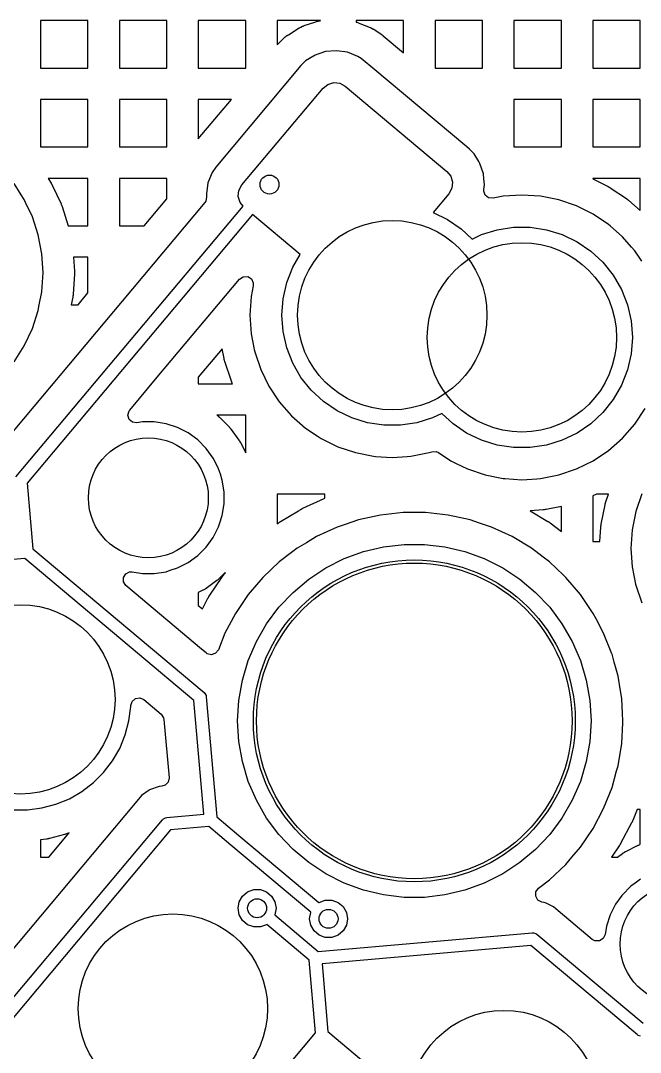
# Model space of a CAD drawing. Extents: x 2.49 to 8.57, y -5.87 to -1.87.
# Drawn here: x 7.848 to 8.235, y -5.526 to -4.882 of the extents above; entities that cross this region are included whole.
import ezdxf

# ---------------------------------------------------------------- set-up
doc = ezdxf.new("R2010")
doc.units = 0
doc.header["$MEASUREMENT"] = 0
doc.layers.add('BLACK', color=7, linetype='CONTINUOUS')

msp = doc.modelspace()

# ---------------------------------------------------------------- linework, layer by layer
at = {"layer": 'BLACK', "linetype": 'CONTINUOUS'}
for p, q in [((7.89016, -4.88221), (7.86056, -4.88221)), ((7.86056, -4.88221), (7.86056, -4.91181)), ((7.89016, -4.91181), (7.89016, -4.88221)), ((7.93938, -4.88221), (7.90977, -4.88221)), ((7.90977, -4.88221), (7.90977, -4.91181)), ((7.93938, -4.91181), (7.93938, -4.88221)), ((7.98859, -4.88221), (7.95898, -4.88221)), ((7.95898, -4.88221), (7.95898, -4.91181)), ((7.98859, -4.89733), (7.98859, -4.88221)), ((8.03517, -4.88221), (8.0082, -4.88221)), ((8.0082, -4.88221), (8.0082, -4.89733)), ((8.02508, -4.8853), (8.03173, -4.8831)), ((8.03173, -4.8831), (8.03272, -4.88277)), ((8.03272, -4.88277), (8.03299, -4.88269)), ((8.03299, -4.88269), (8.03354, -4.88254)), ((8.03354, -4.88254), (8.03382, -4.88248)), ((8.03382, -4.88248), (8.03494, -4.88225)), ((8.03494, -4.88225), (8.03517, -4.88221)), ((8.08701, -4.88221), (8.05741, -4.88221)), ((8.05741, -4.88221), (8.05741, -4.8831)), ((8.05741, -4.8831), (8.05768, -4.88317)), ((8.05768, -4.88317), (8.05796, -4.88325)), ((8.05796, -4.88325), (8.0585, -4.88343)), ((8.0585, -4.88343), (8.05877, -4.88353)), ((8.05877, -4.88353), (8.06621, -4.88649)), ((8.08701, -4.90232), (8.08701, -4.88221)), ((8.13623, -4.88221), (8.10662, -4.88221)), ((8.10662, -4.88221), (8.10662, -4.91181)), ((8.13623, -4.91181), (8.13623, -4.88221)), ((8.18544, -4.88221), (8.15583, -4.88221)), ((8.15583, -4.88221), (8.15583, -4.91181)), ((8.18544, -4.91181), (8.18544, -4.88221)), ((8.23465, -4.88221), (8.20505, -4.88221)), ((8.20505, -4.88221), (8.20505, -4.91181)), ((8.23465, -4.91181), (8.23465, -4.88221)), ((8.01494, -4.8911), (8.01516, -4.89096)), ((8.01516, -4.89096), (8.02198, -4.88675)), ((8.02198, -4.88675), (8.02222, -4.88661)), ((8.02222, -4.88661), (8.02273, -4.88633)), ((8.02273, -4.88633), (8.02298, -4.88621)), ((8.02298, -4.88621), (8.02402, -4.88572)), ((8.02402, -4.88572), (8.02428, -4.88561)), ((8.02428, -4.88561), (8.02481, -4.8854)), ((8.02481, -4.8854), (8.02508, -4.8853)), ((8.06621, -4.88649), (8.06646, -4.88659)), ((8.06646, -4.88659), (8.06694, -4.88682)), ((8.06694, -4.88682), (8.06718, -4.88694)), ((8.06718, -4.88694), (8.06813, -4.88744)), ((8.06813, -4.88744), (8.06836, -4.88757)), ((8.06836, -4.88757), (8.06882, -4.88785)), ((8.06882, -4.88785), (8.06905, -4.88799)), ((8.06905, -4.88799), (8.07306, -4.89071)), ((8.07306, -4.89071), (8.07316, -4.89079)), ((8.07316, -4.89079), (8.07337, -4.89093)), ((8.07337, -4.89093), (8.07347, -4.89101)), ((8.07347, -4.89101), (8.07386, -4.89131)), ((7.98859, -4.91181), (7.98859, -4.89733)), ((8.0082, -4.89733), (8.00821, -4.89731)), ((8.00821, -4.89731), (8.00838, -4.89712)), ((8.00838, -4.89712), (8.00846, -4.89703)), ((8.00846, -4.89703), (8.0088, -4.89666)), ((8.0088, -4.89666), (8.00889, -4.89657)), ((8.00889, -4.89657), (8.00906, -4.89639)), ((8.00906, -4.89639), (8.00915, -4.89631)), ((8.00915, -4.89631), (8.01263, -4.89292)), ((8.01263, -4.89292), (8.01283, -4.89274)), ((8.01283, -4.89274), (8.01323, -4.89239)), ((8.01323, -4.89239), (8.01344, -4.89222)), ((8.01344, -4.89222), (8.01428, -4.89157)), ((8.01428, -4.89157), (8.01449, -4.89141)), ((8.01449, -4.89141), (8.01494, -4.8911)), ((8.07386, -4.89131), (8.07396, -4.89138)), ((8.07396, -4.89138), (8.07416, -4.89154)), ((8.07416, -4.89154), (8.07425, -4.89162)), ((8.07425, -4.89162), (8.08701, -4.90232)), ((8.03179, -4.90374), (8.02591, -4.90736)), ((8.03425, -4.90292), (8.03179, -4.90374)), ((8.03179, -4.90374), (8.03179, -4.90374)), ((8.03179, -4.90374), (8.03179, -4.90374)), ((8.03834, -4.90156), (8.03425, -4.90292)), ((8.04522, -4.90096), (8.03834, -4.90156)), ((8.05206, -4.90196), (8.04522, -4.90096)), ((8.05848, -4.90451), (8.05206, -4.90196)), ((8.02299, -4.9102), (7.96984, -4.97353)), ((8.02591, -4.90736), (8.02299, -4.9102)), ((8.02299, -4.9102), (8.02299, -4.9102)), ((8.02591, -4.90736), (8.02591, -4.90736)), ((8.06049, -4.90588), (8.05848, -4.90451)), ((8.05848, -4.90451), (8.05848, -4.90451)), ((8.06184, -4.9068), (8.06049, -4.90588)), ((8.06782, -4.91181), (8.06184, -4.9068)), ((7.86056, -4.91181), (7.89016, -4.91181)), ((7.90977, -4.91181), (7.93938, -4.91181)), ((7.95898, -4.91181), (7.98859, -4.91181)), ((8.12647, -4.96102), (8.06782, -4.91181)), ((8.10662, -4.91181), (8.13623, -4.91181)), ((8.15583, -4.91181), (8.18544, -4.91181)), ((8.20505, -4.91181), (8.23465, -4.91181)), ((8.03682, -4.92437), (8.03981, -4.92197)), ((8.03981, -4.92197), (8.0435, -4.92089)), ((8.0435, -4.92089), (8.04732, -4.92131)), ((8.04732, -4.92131), (8.05068, -4.92316)), ((8.05068, -4.92316), (8.11402, -4.9763)), ((7.9862, -4.98469), (8.03682, -4.92437)), ((7.89016, -4.93142), (7.86056, -4.93142)), ((7.86056, -4.93142), (7.86056, -4.96102)), ((7.89016, -4.96102), (7.89016, -4.93142)), ((7.93938, -4.93142), (7.90977, -4.93142)), ((7.90977, -4.93142), (7.90977, -4.96102)), ((7.93938, -4.95597), (7.93938, -4.93142)), ((7.97959, -4.93142), (7.95898, -4.93142)), ((7.95898, -4.93142), (7.95898, -4.95597)), ((7.95898, -4.95597), (7.97959, -4.93142)), ((8.18544, -4.93142), (8.15583, -4.93142)), ((8.15583, -4.93142), (8.15583, -4.96102)), ((8.18544, -4.96102), (8.18544, -4.93142)), ((8.23465, -4.93142), (8.20505, -4.93142)), ((8.20505, -4.93142), (8.20505, -4.96102)), ((8.23465, -4.96102), (8.23465, -4.93142)), ((7.86056, -4.96102), (7.89016, -4.96102)), ((7.90977, -4.96102), (7.93938, -4.96102)), ((7.93938, -4.96102), (7.93938, -4.95597)), ((8.12819, -4.96247), (8.12647, -4.96102)), ((8.15583, -4.96102), (8.18544, -4.96102)), ((8.20505, -4.96102), (8.23465, -4.96102)), ((8.13103, -4.96539), (8.12819, -4.96247)), ((8.12819, -4.96247), (8.12819, -4.96247)), ((8.12819, -4.96247), (8.12819, -4.96247)), ((8.12819, -4.96247), (8.12819, -4.96247)), ((8.13387, -4.97001), (8.13103, -4.96539)), ((8.13103, -4.96539), (8.13103, -4.96539)), ((7.96984, -4.97353), (7.96756, -4.9769)), ((8.13465, -4.97127), (8.13387, -4.97001)), ((8.13683, -4.97782), (8.13465, -4.97127)), ((7.89016, -4.98063), (7.86525, -4.98063)), ((7.86525, -4.98063), (7.86712, -4.98358)), ((7.89016, -5.01024), (7.89016, -4.98063)), ((7.93938, -4.98063), (7.90977, -4.98063)), ((7.90977, -4.98063), (7.90977, -5.01024)), ((7.93938, -4.99343), (7.93938, -4.98063)), ((7.96756, -4.9769), (7.96501, -4.98332)), ((7.96756, -4.9769), (7.96756, -4.9769)), ((8.11402, -4.9763), (8.11642, -4.9793)), ((8.11642, -4.9793), (8.1175, -4.98298)), ((8.1371, -4.98097), (8.13683, -4.97782)), ((8.13743, -4.98471), (8.1371, -4.98097)), ((8.23465, -4.98063), (8.20505, -4.98063)), ((8.20505, -4.98063), (8.20505, -4.98097)), ((8.20505, -4.98097), (8.21416, -4.98546)), ((8.23465, -5.00064), (8.23465, -4.98063)), ((7.84852, -4.99085), (7.84403, -4.98378)), ((7.86712, -4.98358), (7.8672, -4.98371)), ((7.8672, -4.98371), (7.86736, -4.98398)), ((7.86736, -4.98398), (7.86744, -4.98411)), ((7.86744, -4.98411), (7.86773, -4.98465)), ((7.86773, -4.98465), (7.8678, -4.98478)), ((7.8678, -4.98478), (7.86794, -4.98506)), ((7.86794, -4.98506), (7.86801, -4.9852)), ((7.86801, -4.9852), (7.87334, -4.99652)), ((7.96501, -4.98332), (7.96401, -4.99015)), ((7.96501, -4.98332), (7.96501, -4.98332)), ((7.98436, -4.98806), (7.9862, -4.98469)), ((8.11708, -4.9868), (8.11523, -4.99017)), ((8.1175, -4.98298), (8.11708, -4.9868)), ((8.13697, -4.98851), (8.13701, -4.98754)), ((8.13701, -4.98754), (8.13743, -4.98471)), ((8.21416, -4.98546), (8.2143, -4.98553)), ((8.2143, -4.98553), (8.21458, -4.98568)), ((8.21458, -4.98568), (8.21472, -4.98576)), ((8.21472, -4.98576), (8.21528, -4.98608)), ((8.21528, -4.98608), (8.21541, -4.98616)), ((8.21541, -4.98616), (8.21569, -4.98633)), ((8.21569, -4.98633), (8.21582, -4.98642)), ((8.21582, -4.98642), (8.22601, -4.99323)), ((7.8504, -4.99382), (7.84852, -4.99085)), ((7.85129, -4.99572), (7.8504, -4.99382)), ((7.92527, -5.01024), (7.93938, -4.99343)), ((7.96418, -4.99214), (7.96364, -4.99484)), ((7.96401, -4.99015), (7.96418, -4.99214)), ((7.98394, -4.99187), (7.98436, -4.98806)), ((7.98501, -4.99556), (7.98394, -4.99187)), ((8.11523, -4.99017), (8.10538, -5.00191)), ((8.13788, -4.99111), (8.13697, -4.98851)), ((8.14006, -4.99279), (8.13788, -4.99111)), ((8.14279, -4.99304), (8.14006, -4.99279)), ((8.14921, -4.99176), (8.14279, -4.99304)), ((8.1608, -4.991), (8.14921, -4.99176)), ((8.14921, -4.99176), (8.14921, -4.99176)), ((8.17239, -4.99176), (8.1608, -4.991)), ((8.1608, -4.991), (8.1608, -4.991)), ((8.18378, -4.99403), (8.17239, -4.99176)), ((8.17239, -4.99176), (8.17239, -4.99176)), ((8.17239, -4.99176), (8.17239, -4.99176)), ((8.22601, -4.99323), (8.22614, -4.99332)), ((8.22614, -4.99332), (8.22641, -4.99351)), ((8.22641, -4.99351), (8.22653, -4.9936)), ((8.22653, -4.9936), (8.22704, -4.99399)), ((7.84517, -5.16685), (7.98692, -4.99793)), ((7.85546, -5.00458), (7.85129, -4.99572)), ((7.87334, -4.99652), (7.8734, -4.99666)), ((7.8734, -4.99666), (7.87352, -4.99694)), ((7.87352, -4.99694), (7.87358, -4.99708)), ((7.87358, -4.99708), (7.87381, -4.99765)), ((7.87381, -4.99765), (7.87386, -4.9978)), ((7.87386, -4.9978), (7.87397, -4.99809)), ((7.87397, -4.99809), (7.87402, -4.99823)), ((7.87402, -4.99823), (7.87788, -5.01013)), ((7.96306, -4.9957), (7.91139, -5.05728)), ((7.96364, -4.99484), (7.96306, -4.9957)), ((7.98692, -4.99793), (7.98501, -4.99556)), ((8.19478, -4.99776), (8.18378, -4.99403)), ((8.18378, -4.99403), (8.18378, -4.99403)), ((8.18378, -4.99403), (8.18378, -4.99403)), ((8.2052, -5.0029), (8.19478, -4.99776)), ((8.22704, -4.99399), (8.22717, -4.99409)), ((8.22717, -4.99409), (8.22742, -4.9943)), ((8.22742, -4.9943), (8.22754, -4.9944)), ((8.22754, -4.9944), (8.23465, -5.00064)), ((7.99285, -5.00311), (7.85225, -5.17066)), ((7.85547, -5.00458), (7.85546, -5.00458)), ((7.85914, -5.01589), (7.85547, -5.00458)), ((8.0225, -5.02799), (7.99285, -5.00311)), ((8.10538, -5.00191), (8.11439, -5.00625)), ((8.11439, -5.00625), (8.1229, -5.01205)), ((8.21485, -5.00935), (8.2052, -5.0029)), ((8.2052, -5.0029), (8.2052, -5.0029)), ((7.87788, -5.01013), (7.87792, -5.01024)), ((7.87792, -5.01024), (7.89016, -5.01024)), ((7.90977, -5.01024), (7.92527, -5.01024)), ((8.1229, -5.01205), (8.12981, -5.01846)), ((8.13563, -5.01566), (8.14547, -5.01263)), ((8.14547, -5.01263), (8.15565, -5.01109)), ((8.15565, -5.01109), (8.16595, -5.01109)), ((8.16595, -5.01109), (8.17613, -5.01263)), ((8.17613, -5.01263), (8.18597, -5.01566)), ((8.21586, -5.01024), (8.21485, -5.00935)), ((8.22359, -5.01701), (8.21586, -5.01024)), ((7.86137, -5.02758), (7.85914, -5.01589)), ((8.12981, -5.01846), (8.13563, -5.01566)), ((8.18597, -5.01566), (8.19525, -5.02013)), ((8.22922, -5.02343), (8.22359, -5.01701)), ((8.19525, -5.02013), (8.20376, -5.02593)), ((8.20376, -5.02593), (8.21131, -5.03293)), ((8.23124, -5.02574), (8.22922, -5.02343)), ((8.23398, -5.02984), (8.23124, -5.02574)), ((7.86212, -5.03944), (7.86137, -5.02758)), ((7.86137, -5.02758), (7.86137, -5.02758)), ((7.86137, -5.02758), (7.86137, -5.02758)), ((7.89016, -5.02984), (7.88116, -5.02984)), ((7.88116, -5.02984), (7.8817, -5.03852)), ((7.89016, -5.05208), (7.89016, -5.02984)), ((8.01787, -5.03602), (8.0225, -5.02799)), ((8.23553, -5.03215), (8.23398, -5.02984)), ((7.8817, -5.03852), (7.88171, -5.03867)), ((7.88171, -5.03867), (7.88172, -5.03898)), ((7.88172, -5.03898), (7.88172, -5.03914)), ((8.0141, -5.0456), (8.01787, -5.03602)), ((8.21131, -5.03293), (8.21773, -5.04099)), ((7.86137, -5.05122), (7.86212, -5.03944)), ((7.86212, -5.03944), (7.86212, -5.03944)), ((7.8817, -5.04037), (7.88092, -5.05285)), ((7.88171, -5.04021), (7.8817, -5.04037)), ((7.88172, -5.03991), (7.88171, -5.04021)), ((7.88172, -5.03914), (7.88172, -5.03975)), ((7.88172, -5.03975), (7.88172, -5.03991)), ((7.93339, -5.10463), (7.98473, -5.04344)), ((7.98473, -5.04344), (7.98702, -5.04191)), ((7.98702, -5.04191), (7.98977, -5.04187)), ((7.98977, -5.04187), (7.99211, -5.04332)), ((7.99211, -5.04332), (7.99329, -5.0458)), ((8.21773, -5.04099), (8.22287, -5.0499)), ((7.85982, -5.05945), (7.86137, -5.05131)), ((7.86137, -5.05131), (7.86137, -5.05122)), ((7.99326, -5.04753), (7.99191, -5.05432)), ((7.99329, -5.0458), (7.99326, -5.04753)), ((8.01181, -5.05564), (8.0141, -5.0456)), ((8.22287, -5.0499), (8.22664, -5.05949)), ((7.91139, -5.05728), (7.83208, -5.1518)), ((7.88069, -5.05468), (7.87978, -5.05945)), ((7.88071, -5.05453), (7.88069, -5.05468)), ((7.88076, -5.05423), (7.88071, -5.05453)), ((7.88078, -5.05408), (7.88076, -5.05423)), ((7.88086, -5.05346), (7.88078, -5.05408)), ((7.88088, -5.05331), (7.88086, -5.05346)), ((7.88091, -5.053), (7.88088, -5.05331)), ((7.88092, -5.05285), (7.88091, -5.053)), ((7.88398, -5.05945), (7.89016, -5.05208)), ((7.99191, -5.05432), (7.99115, -5.06591)), ((7.99191, -5.05432), (7.99191, -5.05432)), ((8.01104, -5.06591), (8.01181, -5.05564)), ((7.85547, -5.0743), (7.85914, -5.06299)), ((7.85914, -5.06299), (7.85982, -5.05945)), ((7.87978, -5.05945), (7.88398, -5.05945)), ((8.22664, -5.05949), (8.22893, -5.06953)), ((7.99115, -5.06591), (7.99115, -5.06591)), ((7.99115, -5.06591), (7.99191, -5.0775)), ((8.01181, -5.07618), (8.01104, -5.06591)), ((8.22893, -5.06953), (8.2297, -5.0798)), ((7.8504, -5.08506), (7.85547, -5.0743)), ((7.99191, -5.0775), (7.99191, -5.0775)), ((7.99191, -5.0775), (7.99191, -5.0775)), ((7.99191, -5.0775), (7.99386, -5.08731)), ((8.0141, -5.08622), (8.01181, -5.07618)), ((8.2297, -5.0798), (8.22893, -5.09007)), ((7.84403, -5.0951), (7.8504, -5.08506)), ((7.9738, -5.08697), (7.95898, -5.10463)), ((7.97501, -5.09303), (7.9738, -5.08697)), ((7.99386, -5.08731), (7.99417, -5.08889)), ((7.99417, -5.08889), (7.99417, -5.08889)), ((7.99417, -5.08889), (7.99791, -5.09989)), ((8.01787, -5.09581), (8.0141, -5.08622)), ((8.22893, -5.09007), (8.22664, -5.1001)), ((7.97504, -5.09319), (7.97501, -5.09303)), ((7.97511, -5.0935), (7.97504, -5.09319)), ((7.97515, -5.09366), (7.97511, -5.0935)), ((7.97532, -5.09428), (7.97515, -5.09366)), ((7.97536, -5.09443), (7.97532, -5.09428)), ((7.97546, -5.09474), (7.97536, -5.09443)), ((7.97551, -5.09489), (7.97546, -5.09474)), ((7.97944, -5.1065), (7.97551, -5.09489)), ((8.02302, -5.10472), (8.01787, -5.09581)), ((7.99791, -5.09989), (8.00304, -5.11031)), ((8.22664, -5.1001), (8.22287, -5.10969)), ((7.91617, -5.12514), (7.93339, -5.10463)), ((7.95898, -5.10463), (7.95898, -5.10866)), ((7.95898, -5.10866), (7.98037, -5.10866)), ((7.9795, -5.10665), (7.97944, -5.1065)), ((7.97961, -5.10695), (7.9795, -5.10665)), ((7.97967, -5.1071), (7.97961, -5.10695)), ((7.97992, -5.10769), (7.97967, -5.1071)), ((7.97998, -5.10784), (7.97992, -5.10769)), ((7.98011, -5.10813), (7.97998, -5.10784)), ((7.98018, -5.10828), (7.98011, -5.10813)), ((7.98037, -5.10866), (7.98018, -5.10828)), ((8.02944, -5.11277), (8.02302, -5.10472)), ((8.22287, -5.10969), (8.21773, -5.11861)), ((8.00304, -5.11031), (8.00304, -5.11031)), ((8.00304, -5.11031), (8.0095, -5.11997)), ((8.03698, -5.11978), (8.02944, -5.11277)), ((8.0095, -5.11997), (8.01716, -5.1287)), ((8.04549, -5.12558), (8.03698, -5.11978)), ((8.21773, -5.11861), (8.21131, -5.12666)), ((7.91503, -5.12835), (7.91505, -5.12827)), ((7.91584, -5.13098), (7.91503, -5.12835)), ((7.91505, -5.12827), (7.91577, -5.1257)), ((7.91577, -5.1257), (7.91617, -5.12514)), ((7.98859, -5.12827), (7.97062, -5.12827)), ((7.97062, -5.12827), (7.97091, -5.12849)), ((7.97091, -5.12849), (7.97106, -5.12861)), ((7.97106, -5.12861), (7.97164, -5.12911)), ((7.97164, -5.12911), (7.97178, -5.12924)), ((7.98859, -5.15178), (7.98859, -5.12827)), ((8.01716, -5.1287), (8.02589, -5.13636)), ((8.05477, -5.13005), (8.04549, -5.12558)), ((8.11093, -5.12725), (8.10511, -5.13005)), ((8.11784, -5.13366), (8.11093, -5.12725)), ((8.21131, -5.12666), (8.20376, -5.13366)), ((8.23124, -5.13385), (8.2377, -5.12419)), ((7.91795, -5.13275), (7.91584, -5.13098)), ((7.92068, -5.1331), (7.91795, -5.13275)), ((7.92411, -5.13256), (7.92068, -5.1331)), ((7.93154, -5.13256), (7.92411, -5.13256)), ((7.92411, -5.13256), (7.92411, -5.13256)), ((7.93889, -5.13372), (7.93154, -5.13256)), ((7.93154, -5.13256), (7.93154, -5.13256)), ((7.94597, -5.13602), (7.93889, -5.13372)), ((7.97178, -5.12924), (7.97207, -5.1295)), ((7.97207, -5.1295), (7.97221, -5.12964)), ((7.97221, -5.12964), (7.97801, -5.13544)), ((7.97801, -5.13544), (7.97814, -5.13558)), ((8.06461, -5.13308), (8.05477, -5.13005)), ((8.07479, -5.13462), (8.06461, -5.13308)), ((8.08509, -5.13462), (8.07479, -5.13462)), ((8.09527, -5.13308), (8.08509, -5.13462)), ((8.10511, -5.13005), (8.09527, -5.13308)), ((8.12635, -5.13946), (8.11784, -5.13366)), ((8.20376, -5.13366), (8.19525, -5.13946)), ((8.22359, -5.14258), (8.23124, -5.13385)), ((7.95058, -5.13837), (7.94597, -5.13602)), ((7.9526, -5.1394), (7.95058, -5.13837)), ((7.95862, -5.14377), (7.9526, -5.1394)), ((7.97814, -5.13558), (7.97841, -5.13586)), ((7.97841, -5.13586), (7.97853, -5.13601)), ((7.97853, -5.13601), (7.97903, -5.13659)), ((7.97903, -5.13659), (7.97916, -5.13674)), ((7.97916, -5.13674), (7.9794, -5.13704)), ((7.9794, -5.13704), (7.97951, -5.1372)), ((7.97951, -5.1372), (7.98434, -5.14384)), ((8.02589, -5.13636), (8.03306, -5.14115)), ((8.03306, -5.14115), (8.03554, -5.14281)), ((8.13563, -5.14393), (8.12635, -5.13946)), ((8.19525, -5.13946), (8.18597, -5.14393)), ((7.96388, -5.14903), (7.95862, -5.14377)), ((7.98434, -5.14384), (7.98445, -5.144)), ((7.98445, -5.144), (7.98466, -5.14432)), ((7.98466, -5.14432), (7.98476, -5.14448)), ((7.98476, -5.14448), (7.98517, -5.14514)), ((7.98517, -5.14514), (7.98526, -5.1453)), ((7.98526, -5.1453), (7.98545, -5.14564)), ((7.98545, -5.14564), (7.98554, -5.14581)), ((7.98554, -5.14581), (7.98859, -5.15178)), ((8.03554, -5.14281), (8.04596, -5.14795)), ((8.04596, -5.14795), (8.05696, -5.15168)), ((8.14547, -5.14697), (8.13563, -5.14393)), ((8.15565, -5.1485), (8.14547, -5.14697)), ((8.17613, -5.14697), (8.16595, -5.1485)), ((8.18597, -5.14393), (8.17613, -5.14697)), ((8.21485, -5.15024), (8.22359, -5.14258)), ((7.96825, -5.15505), (7.96388, -5.14903)), ((8.05696, -5.15168), (8.06835, -5.15395)), ((8.06835, -5.15395), (8.06946, -5.15402)), ((8.06946, -5.15402), (8.07994, -5.1547)), ((8.07994, -5.1547), (8.08922, -5.1541)), ((8.07994, -5.1547), (8.07994, -5.1547)), ((8.07994, -5.1547), (8.07994, -5.1547)), ((8.08922, -5.1541), (8.09153, -5.15395)), ((8.09153, -5.15395), (8.10292, -5.15168)), ((8.10292, -5.15168), (8.10461, -5.15111)), ((8.10461, -5.15111), (8.10735, -5.15099)), ((8.10735, -5.15099), (8.10889, -5.15167)), ((8.10889, -5.15167), (8.1164, -5.15669)), ((8.16595, -5.1485), (8.15565, -5.1485)), ((8.2052, -5.15669), (8.21485, -5.15024)), ((7.96904, -5.1566), (7.96825, -5.15505)), ((7.97163, -5.16168), (7.96904, -5.1566)), ((8.1164, -5.15669), (8.1164, -5.15669)), ((8.1164, -5.15669), (8.1164, -5.15669)), ((8.1164, -5.15669), (8.11988, -5.15841)), ((8.11988, -5.15841), (8.12682, -5.16183)), ((8.19478, -5.16183), (8.2052, -5.15669)), ((7.97275, -5.16514), (7.97163, -5.16168)), ((7.97163, -5.16168), (7.97163, -5.16168)), ((7.97163, -5.16168), (7.97163, -5.16168)), ((7.97393, -5.16876), (7.97275, -5.16514)), ((8.12682, -5.16183), (8.13782, -5.16556)), ((8.13782, -5.16556), (8.14921, -5.16783)), ((8.17239, -5.16783), (8.18378, -5.16556)), ((8.18378, -5.16556), (8.19478, -5.16183)), ((7.85225, -5.17066), (7.85585, -5.21173)), ((7.97509, -5.1761), (7.97393, -5.16876)), ((8.14921, -5.16783), (8.15032, -5.1679)), ((8.15032, -5.1679), (8.1608, -5.16859)), ((8.1608, -5.16859), (8.17008, -5.16798)), ((8.1608, -5.16859), (8.1608, -5.16859)), ((8.1608, -5.16859), (8.1608, -5.16859)), ((8.17008, -5.16798), (8.17239, -5.16783)), ((7.97509, -5.18354), (7.97509, -5.1761)), ((8.0378, -5.17748), (8.0082, -5.17748)), ((8.0082, -5.17748), (8.0082, -5.19616)), ((8.02427, -5.18635), (8.03754, -5.18021)), ((8.03754, -5.18021), (8.03766, -5.18016)), ((8.03766, -5.18016), (8.0378, -5.1801)), ((8.0378, -5.17863), (8.0378, -5.17748)), ((8.0378, -5.1801), (8.0378, -5.17863)), ((8.20737, -5.17748), (8.20505, -5.17863)), ((8.20505, -5.17863), (8.20505, -5.20709)), ((8.21487, -5.17748), (8.20737, -5.17748)), ((8.21319, -5.18241), (8.21487, -5.17748)), ((8.23559, -5.17741), (8.23186, -5.18841)), ((7.97393, -5.19085), (7.97509, -5.18354)), ((8.02287, -5.1871), (8.02298, -5.18703)), ((8.02298, -5.18703), (8.02321, -5.1869)), ((8.02321, -5.1869), (8.02333, -5.18684)), ((8.02333, -5.18684), (8.0238, -5.18659)), ((8.0238, -5.18659), (8.02391, -5.18653)), ((8.02391, -5.18653), (8.02415, -5.18641)), ((8.02415, -5.18641), (8.02427, -5.18635)), ((8.18544, -5.18522), (8.1759, -5.18712)), ((8.18544, -5.2009), (8.18544, -5.18522)), ((8.2103, -5.19629), (8.21269, -5.18427)), ((8.21269, -5.18427), (8.21273, -5.18411)), ((8.21273, -5.18411), (8.2128, -5.1838)), ((8.2128, -5.1838), (8.21284, -5.18365)), ((8.21284, -5.18365), (8.21301, -5.18303)), ((8.21301, -5.18303), (8.21305, -5.18287)), ((8.21305, -5.18287), (8.21314, -5.18256)), ((8.21314, -5.18256), (8.21319, -5.18241)), ((7.97221, -5.19616), (7.97393, -5.19089)), ((7.97393, -5.19089), (7.97393, -5.19085)), ((8.01034, -5.19464), (8.02153, -5.18791)), ((8.02153, -5.18791), (8.02287, -5.1871)), ((8.07265, -5.19059), (8.05889, -5.19362)), ((8.08666, -5.18907), (8.07265, -5.19059)), ((8.10075, -5.18907), (8.08666, -5.18907)), ((8.08666, -5.18907), (8.08666, -5.18907)), ((8.11475, -5.19059), (8.10075, -5.18907)), ((8.10075, -5.18907), (8.10075, -5.18907)), ((8.12851, -5.19362), (8.11475, -5.19059)), ((8.17399, -5.18737), (8.16587, -5.18791)), ((8.16587, -5.18791), (8.17706, -5.19464)), ((8.17415, -5.18736), (8.17399, -5.18737)), ((8.17447, -5.18733), (8.17415, -5.18736)), ((8.17463, -5.18731), (8.17447, -5.18733)), ((8.17527, -5.18723), (8.17463, -5.18731)), ((8.17543, -5.1872), (8.17527, -5.18723)), ((8.17574, -5.18715), (8.17543, -5.1872)), ((8.1759, -5.18712), (8.17574, -5.18715)), ((8.23186, -5.18841), (8.22959, -5.1998)), ((8.23186, -5.18841), (8.23186, -5.18841)), ((7.96825, -5.2046), (7.97163, -5.19797)), ((7.97163, -5.19797), (7.97221, -5.19616)), ((8.0082, -5.19616), (8.00902, -5.19553)), ((8.00902, -5.19553), (8.00912, -5.19545)), ((8.00912, -5.19545), (8.00934, -5.1953)), ((8.00934, -5.1953), (8.00945, -5.19522)), ((8.00945, -5.19522), (8.00989, -5.19492)), ((8.00989, -5.19492), (8.01, -5.19485)), ((8.01, -5.19485), (8.01022, -5.19471)), ((8.01022, -5.19471), (8.01034, -5.19464)), ((8.04553, -5.19812), (8.03275, -5.20404)), ((8.0505, -5.19645), (8.04553, -5.19812)), ((8.04553, -5.19812), (8.04553, -5.19812)), ((8.04553, -5.19812), (8.04553, -5.19812)), ((8.05889, -5.19362), (8.0505, -5.19645)), ((8.13431, -5.19558), (8.12851, -5.19362)), ((8.14187, -5.19812), (8.13431, -5.19558)), ((8.15466, -5.20404), (8.14187, -5.19812)), ((8.14187, -5.19812), (8.14187, -5.19812)), ((8.14187, -5.19812), (8.14187, -5.19812)), ((8.17706, -5.19464), (8.17718, -5.19471)), ((8.17718, -5.19471), (8.1774, -5.19485)), ((8.1774, -5.19485), (8.17751, -5.19492)), ((8.17751, -5.19492), (8.17795, -5.19522)), ((8.17795, -5.19522), (8.17806, -5.1953)), ((8.17806, -5.1953), (8.17828, -5.19545)), ((8.17828, -5.19545), (8.17838, -5.19553)), ((8.17838, -5.19553), (8.18544, -5.2009)), ((8.20947, -5.20709), (8.21005, -5.1982)), ((8.21005, -5.1982), (8.21006, -5.19804)), ((8.21006, -5.19804), (8.2101, -5.19772)), ((8.2101, -5.19772), (8.21011, -5.19756)), ((8.21011, -5.19756), (8.2102, -5.19692)), ((8.2102, -5.19692), (8.21022, -5.19677)), ((8.21022, -5.19677), (8.21027, -5.19645)), ((8.21027, -5.19645), (8.2103, -5.19629)), ((8.22959, -5.1998), (8.22884, -5.21139)), ((8.22959, -5.1998), (8.22959, -5.1998)), ((7.96388, -5.21061), (7.96825, -5.2046)), ((8.03275, -5.20404), (8.0264, -5.20785)), ((8.03275, -5.20404), (8.03275, -5.20404)), ((8.16673, -5.2113), (8.15466, -5.20404)), ((8.15466, -5.20404), (8.15466, -5.20404)), ((8.15466, -5.20404), (8.15466, -5.20404)), ((8.15466, -5.20404), (8.15466, -5.20404)), ((7.85585, -5.21173), (7.96259, -5.3013)), ((7.95862, -5.21587), (7.96388, -5.21061)), ((8.02067, -5.2113), (8.01798, -5.21335)), ((8.0264, -5.20785), (8.02067, -5.2113)), ((8.06208, -5.2134), (8.07456, -5.21045)), ((8.07456, -5.21045), (8.08729, -5.20896)), ((8.08729, -5.20896), (8.10011, -5.20896)), ((8.10011, -5.20896), (8.11284, -5.21045)), ((8.11284, -5.21045), (8.12532, -5.2134)), ((8.17409, -5.21689), (8.16673, -5.2113)), ((8.20505, -5.20709), (8.20947, -5.20709)), ((8.22884, -5.21139), (8.22884, -5.21139)), ((8.22884, -5.21139), (8.22959, -5.22298)), ((7.85079, -5.21776), (7.81776, -5.22065)), ((7.95628, -5.30628), (7.85079, -5.21776)), ((7.9526, -5.22025), (7.95862, -5.21587)), ((8.01798, -5.21335), (8.00946, -5.21983)), ((8.03858, -5.22354), (8.05004, -5.21779)), ((8.05004, -5.21779), (8.06208, -5.2134)), ((8.12532, -5.2134), (8.13736, -5.21779)), ((8.13736, -5.21779), (8.14882, -5.22354)), ((8.17795, -5.21983), (8.17409, -5.21689)), ((7.93889, -5.22592), (7.94149, -5.22508)), ((7.94149, -5.22508), (7.94597, -5.22362)), ((7.94597, -5.22362), (7.9526, -5.22025)), ((8.00946, -5.21983), (7.99923, -5.22952)), ((8.00946, -5.21983), (8.00946, -5.21983)), ((8.02787, -5.23059), (8.03858, -5.22354)), ((8.14882, -5.22354), (8.15953, -5.23059)), ((8.18677, -5.22818), (8.17795, -5.21983)), ((8.17795, -5.21983), (8.17795, -5.21983)), ((8.17795, -5.21983), (8.17795, -5.21983)), ((8.22959, -5.22298), (8.22959, -5.22298)), ((8.22959, -5.22298), (8.22959, -5.22298)), ((8.22959, -5.22298), (8.23175, -5.2338)), ((7.91223, -5.22959), (7.91368, -5.22726)), ((7.91227, -5.23234), (7.91223, -5.22959)), ((7.91368, -5.22726), (7.91616, -5.22607)), ((7.91616, -5.22607), (7.9177, -5.22607)), ((7.9177, -5.22607), (7.92411, -5.22709)), ((7.92411, -5.22709), (7.92411, -5.22709)), ((7.92411, -5.22709), (7.93154, -5.22709)), ((7.93154, -5.22709), (7.93889, -5.22592)), ((7.97045, -5.23151), (7.96381, -5.23634)), ((7.96582, -5.24114), (7.97402, -5.22903)), ((7.9706, -5.23139), (7.97045, -5.23151)), ((7.97091, -5.23115), (7.9706, -5.23139)), ((7.97106, -5.23103), (7.97091, -5.23115)), ((7.97164, -5.23053), (7.97106, -5.23103)), ((7.97178, -5.23041), (7.97164, -5.23053)), ((7.97207, -5.23014), (7.97178, -5.23041)), ((7.97221, -5.23001), (7.97207, -5.23014)), ((7.97552, -5.22669), (7.97221, -5.23001)), ((7.97402, -5.22903), (7.9741, -5.22893)), ((7.9741, -5.22893), (7.97426, -5.22871)), ((7.97426, -5.22871), (7.97433, -5.2286)), ((7.97433, -5.2286), (7.97465, -5.22818)), ((7.97465, -5.22818), (7.97474, -5.22808)), ((7.97474, -5.22808), (7.9749, -5.22787)), ((7.9749, -5.22787), (7.97499, -5.22777)), ((7.97499, -5.22777), (7.9759, -5.22669)), ((7.9759, -5.22669), (7.97552, -5.22669)), ((7.99923, -5.22952), (7.9901, -5.24026)), ((8.01805, -5.23883), (8.02787, -5.23059)), ((8.15953, -5.23059), (8.16935, -5.23883)), ((8.18818, -5.22952), (8.18677, -5.22818)), ((8.1973, -5.24026), (8.18818, -5.22952)), ((7.9138, -5.23463), (7.91227, -5.23234)), ((7.919, -5.239), (7.9138, -5.23463)), ((7.96184, -5.23754), (7.95898, -5.239)), ((7.96201, -5.23745), (7.96184, -5.23754)), ((7.96235, -5.23726), (7.96201, -5.23745)), ((7.96251, -5.23717), (7.96235, -5.23726)), ((7.96317, -5.23676), (7.96251, -5.23717)), ((7.96333, -5.23666), (7.96317, -5.23676)), ((7.96365, -5.23644), (7.96333, -5.23666)), ((7.96381, -5.23634), (7.96365, -5.23644)), ((8.23175, -5.2338), (8.23186, -5.23437)), ((8.23186, -5.23437), (8.23186, -5.23437)), ((8.23186, -5.23437), (8.23559, -5.24537)), ((7.96092, -5.27418), (7.919, -5.239)), ((7.95898, -5.239), (7.95898, -5.24695)), ((7.96151, -5.24908), (7.965, -5.2425)), ((7.965, -5.2425), (7.96506, -5.24239)), ((7.96506, -5.24239), (7.96519, -5.24215)), ((7.96519, -5.24215), (7.96526, -5.24204)), ((7.96526, -5.24204), (7.96553, -5.24158)), ((7.96553, -5.24158), (7.9656, -5.24147)), ((7.9656, -5.24147), (7.96575, -5.24125)), ((7.96575, -5.24125), (7.96582, -5.24114)), ((7.9901, -5.24026), (7.9822, -5.25192)), ((7.9901, -5.24026), (7.9901, -5.24026)), ((8.00925, -5.24815), (8.01805, -5.23883)), ((8.16935, -5.23883), (8.17815, -5.24815)), ((8.20521, -5.25192), (8.1973, -5.24026)), ((8.1973, -5.24026), (8.1973, -5.24026)), ((8.1973, -5.24026), (8.1973, -5.24026)), ((7.95898, -5.24695), (7.96151, -5.24908)), ((8.0016, -5.25843), (8.00925, -5.24815)), ((8.17815, -5.24815), (8.1858, -5.25843)), ((7.9822, -5.25192), (7.9756, -5.26437)), ((7.9822, -5.25192), (7.9822, -5.25192)), ((8.20706, -5.25542), (8.20521, -5.25192)), ((8.20521, -5.25192), (8.20521, -5.25192)), ((8.20521, -5.25192), (8.20521, -5.25192)), ((8.21181, -5.26437), (8.20706, -5.25542)), ((7.99519, -5.26954), (8.0016, -5.25843)), ((8.1858, -5.25843), (8.19221, -5.26954)), ((7.9756, -5.26437), (7.97149, -5.27467)), ((7.9756, -5.26437), (7.9756, -5.26437)), ((7.99011, -5.28131), (7.99519, -5.26954)), ((8.19221, -5.26954), (8.19729, -5.28131)), ((8.21688, -5.27711), (8.21181, -5.26437)), ((7.96382, -5.27661), (7.96092, -5.27418)), ((7.96452, -5.2771), (7.96382, -5.27661)), ((7.9672, -5.27774), (7.96452, -5.2771)), ((7.96979, -5.27684), (7.9672, -5.27774)), ((7.97149, -5.27467), (7.96979, -5.27684)), ((8.21702, -5.27746), (8.21688, -5.27711)), ((7.98644, -5.29359), (7.99011, -5.28131)), ((8.19729, -5.28131), (8.20097, -5.29359)), ((8.21841, -5.28247), (8.21702, -5.27746)), ((8.21702, -5.27746), (8.21702, -5.27746)), ((8.22079, -5.29104), (8.21841, -5.28247)), ((7.98421, -5.30621), (7.98644, -5.29359)), ((8.20097, -5.29359), (8.20319, -5.30621)), ((8.22229, -5.3002), (8.22079, -5.29104)), ((8.22079, -5.29104), (8.22079, -5.29104)), ((8.22079, -5.29104), (8.22079, -5.29104)), ((7.96259, -5.3013), (7.96313, -5.30185)), ((7.96313, -5.30185), (7.96384, -5.30322)), ((8.22307, -5.30494), (8.22229, -5.3002)), ((7.91692, -5.30945), (7.9177, -5.30681)), ((7.9177, -5.30681), (7.91978, -5.30501)), ((7.91978, -5.30501), (7.9225, -5.30462)), ((7.9225, -5.30462), (7.92494, -5.30571)), ((7.92494, -5.30571), (7.93581, -5.31483)), ((7.96249, -5.37723), (7.95628, -5.30628)), ((7.96384, -5.30322), (7.96398, -5.30397)), ((7.96398, -5.30397), (7.97053, -5.37884)), ((7.98346, -5.31901), (7.98421, -5.30621)), ((8.20319, -5.30621), (8.20394, -5.31901)), ((8.22358, -5.31432), (8.22307, -5.30494)), ((7.91574, -5.31905), (7.91692, -5.31009)), ((7.91692, -5.31009), (7.91692, -5.30945)), ((7.93581, -5.31483), (7.93734, -5.31712)), ((8.22383, -5.31901), (8.22358, -5.31432)), ((7.9134, -5.32777), (7.91574, -5.31905)), ((7.93734, -5.31712), (7.93754, -5.31815)), ((7.93754, -5.31815), (7.94072, -5.35445)), ((7.98421, -5.33181), (7.98346, -5.31901)), ((8.20394, -5.31901), (8.20319, -5.33181)), ((8.22307, -5.33308), (8.22377, -5.32021)), ((8.22377, -5.32021), (8.22383, -5.31901)), ((8.22383, -5.31901), (8.22383, -5.31901)), ((7.90995, -5.33612), (7.9134, -5.32777)), ((7.98644, -5.34443), (7.98421, -5.33181)), ((8.20319, -5.33181), (8.20097, -5.34443)), ((8.22079, -5.34698), (8.22307, -5.33308)), ((8.22307, -5.33308), (8.22307, -5.33308)), ((8.22307, -5.33308), (8.22307, -5.33308)), ((7.90543, -5.34394), (7.90995, -5.33612)), ((7.89993, -5.35111), (7.90543, -5.34394)), ((7.99011, -5.35671), (7.98644, -5.34443)), ((8.20097, -5.34443), (8.19729, -5.35671)), ((8.21992, -5.35011), (8.22079, -5.34698)), ((8.22079, -5.34698), (8.22079, -5.34698)), ((7.89354, -5.3575), (7.89993, -5.35111)), ((7.89993, -5.35111), (7.89993, -5.35111)), ((7.89993, -5.35111), (7.89993, -5.35111)), ((8.21702, -5.36056), (8.21992, -5.35011)), ((7.88638, -5.363), (7.89354, -5.3575)), ((7.89354, -5.3575), (7.89354, -5.3575)), ((7.89354, -5.3575), (7.89354, -5.3575)), ((7.93448, -5.3599), (7.92863, -5.36203)), ((7.93628, -5.35974), (7.93448, -5.3599)), ((7.93826, -5.35912), (7.93628, -5.35974)), ((7.94017, -5.35715), (7.93826, -5.35912)), ((7.94072, -5.35445), (7.94017, -5.35715)), ((7.99519, -5.36848), (7.99011, -5.35671)), ((8.19729, -5.35671), (8.19221, -5.36848)), ((8.21181, -5.37365), (8.21702, -5.36056)), ((7.87855, -5.36752), (7.88638, -5.363)), ((7.92353, -5.3656), (7.91953, -5.37036)), ((7.92828, -5.36227), (7.92353, -5.3656)), ((7.92353, -5.3656), (7.92353, -5.3656)), ((7.92839, -5.36218), (7.92828, -5.36227)), ((7.92863, -5.36203), (7.92839, -5.36218)), ((7.91953, -5.37036), (7.81045, -5.50036)), ((7.85252, -5.37449), (7.86148, -5.37331)), ((7.86148, -5.37331), (7.87021, -5.37097)), ((7.87021, -5.37097), (7.87855, -5.36752)), ((8.0016, -5.37959), (7.99519, -5.36848)), ((8.19221, -5.36848), (8.1858, -5.37959)), ((8.20521, -5.3861), (8.21181, -5.37365)), ((7.84349, -5.37449), (7.85252, -5.37449)), ((7.85252, -5.37449), (7.85252, -5.37449)), ((7.93662, -5.38065), (7.93718, -5.38011)), ((7.93718, -5.38011), (7.93854, -5.3794)), ((7.93854, -5.3794), (7.9393, -5.37925)), ((7.9393, -5.37925), (7.96249, -5.37723)), ((7.97053, -5.37884), (7.98436, -5.39044)), ((8.00925, -5.38987), (8.0016, -5.37959)), ((8.1858, -5.37959), (8.17815, -5.38987)), ((8.23264, -5.37433), (8.22992, -5.38115)), ((8.23465, -5.37433), (8.23264, -5.37433)), ((8.23465, -5.39139), (8.23465, -5.37433)), ((7.8193, -5.52047), (7.93662, -5.38065)), ((7.96547, -5.38487), (7.94161, -5.38696)), ((7.9793, -5.39647), (7.96547, -5.38487)), ((8.1973, -5.39776), (8.20521, -5.3861)), ((8.22925, -5.3826), (8.2224, -5.39552)), ((8.22931, -5.38248), (8.22925, -5.3826)), ((8.22943, -5.38224), (8.22931, -5.38248)), ((8.22949, -5.38212), (8.22943, -5.38224)), ((8.22971, -5.38164), (8.22949, -5.38212)), ((8.22976, -5.38152), (8.22971, -5.38164)), ((8.22987, -5.38128), (8.22976, -5.38152)), ((8.22992, -5.38115), (8.22987, -5.38128)), ((7.94161, -5.38696), (7.82533, -5.52553)), ((7.86436, -5.39271), (7.86056, -5.39321)), ((7.86451, -5.39269), (7.86436, -5.39271)), ((7.86483, -5.39263), (7.86451, -5.39269)), ((7.86499, -5.3926), (7.86483, -5.39263)), ((7.86562, -5.39248), (7.86499, -5.3926)), ((7.86577, -5.39245), (7.86562, -5.39248)), ((7.86576, -5.40394), (7.8785, -5.38876)), ((7.86609, -5.39237), (7.86577, -5.39245)), ((7.86624, -5.39233), (7.86609, -5.39237)), ((7.87559, -5.38983), (7.86624, -5.39233)), ((7.87574, -5.38979), (7.87559, -5.38983)), ((7.87605, -5.38969), (7.87574, -5.38979)), ((7.8762, -5.38964), (7.87605, -5.38969)), ((7.87681, -5.38944), (7.8762, -5.38964)), ((7.87696, -5.38938), (7.87681, -5.38944)), ((7.87726, -5.38927), (7.87696, -5.38938)), ((7.87741, -5.38921), (7.87726, -5.38927)), ((7.8785, -5.38876), (7.87741, -5.38921)), ((7.98436, -5.39044), (7.98436, -5.39044)), ((7.98436, -5.39044), (8.03424, -5.43229)), ((8.01805, -5.39919), (8.00925, -5.38987)), ((8.17815, -5.38987), (8.16935, -5.39919)), ((8.23465, -5.39599), (8.23465, -5.39139)), ((7.86056, -5.39321), (7.86056, -5.40394)), ((8.02918, -5.43833), (7.9793, -5.39647)), ((8.02787, -5.40743), (8.01805, -5.39919)), ((8.16935, -5.39919), (8.15953, -5.40743)), ((8.19205, -5.40394), (8.1973, -5.39776)), ((8.22158, -5.39688), (8.2168, -5.40394)), ((8.22165, -5.39677), (8.22158, -5.39688)), ((8.2218, -5.39655), (8.22165, -5.39677)), ((8.22187, -5.39644), (8.2218, -5.39655)), ((8.22214, -5.39598), (8.22187, -5.39644)), ((8.22221, -5.39587), (8.22214, -5.39598)), ((8.22234, -5.39563), (8.22221, -5.39587)), ((8.2224, -5.39552), (8.22234, -5.39563)), ((8.22556, -5.40048), (8.23288, -5.39675)), ((8.23288, -5.39675), (8.23305, -5.39667)), ((8.23305, -5.39667), (8.2334, -5.39651)), ((8.2334, -5.39651), (8.23358, -5.39643)), ((8.23358, -5.39643), (8.23429, -5.39613)), ((8.23429, -5.39613), (8.23447, -5.39606)), ((8.23447, -5.39606), (8.23465, -5.39599)), ((7.86056, -5.40394), (7.86576, -5.40394)), ((8.18818, -5.4085), (8.19205, -5.40394)), ((8.2168, -5.40394), (8.22049, -5.40394)), ((8.22049, -5.40394), (8.22359, -5.40168)), ((8.22359, -5.40168), (8.22375, -5.40157)), ((8.22375, -5.40157), (8.22407, -5.40136)), ((8.22407, -5.40136), (8.22423, -5.40126)), ((8.22423, -5.40126), (8.22489, -5.40085)), ((8.22489, -5.40085), (8.22505, -5.40076)), ((8.22505, -5.40076), (8.22539, -5.40057)), ((8.22539, -5.40057), (8.22556, -5.40048)), ((8.03858, -5.41448), (8.02787, -5.40743)), ((8.15953, -5.40743), (8.14882, -5.41448)), ((8.17795, -5.41819), (8.18818, -5.4085)), ((8.05004, -5.42023), (8.03858, -5.41448)), ((8.14882, -5.41448), (8.13736, -5.42023)), ((8.1712, -5.42332), (8.17795, -5.41819)), ((8.2348, -5.41777), (8.23137, -5.42027)), ((7.98973, -5.42565), (7.99359, -5.42425)), ((7.99359, -5.42425), (7.99769, -5.42425)), ((7.99769, -5.42425), (8.00154, -5.42565)), ((8.06208, -5.42461), (8.05004, -5.42023)), ((8.07456, -5.42757), (8.06208, -5.42461)), ((8.12532, -5.42461), (8.11284, -5.42757)), ((8.13736, -5.42023), (8.12532, -5.42461)), ((8.16951, -5.42568), (8.17107, -5.42342)), ((8.17107, -5.42342), (8.1712, -5.42332)), ((8.22879, -5.42215), (8.22353, -5.42741)), ((8.23137, -5.42027), (8.22879, -5.42215)), ((8.22879, -5.42215), (8.22879, -5.42215)), ((8.22879, -5.42215), (8.22879, -5.42215)), ((7.98454, -5.43184), (7.98659, -5.42828)), ((7.98659, -5.42828), (7.98973, -5.42565)), ((8.00154, -5.42565), (8.00469, -5.42828)), ((8.00469, -5.42828), (8.00674, -5.43184)), ((8.03432, -5.43223), (8.03818, -5.43082)), ((8.03818, -5.43082), (8.04228, -5.43082)), ((8.04228, -5.43082), (8.04613, -5.43223)), ((8.08729, -5.42906), (8.07456, -5.42757)), ((8.10011, -5.42906), (8.08729, -5.42906)), ((8.11284, -5.42757), (8.10011, -5.42906)), ((8.16943, -5.42843), (8.16951, -5.42568)), ((8.17084, -5.43079), (8.16943, -5.42843)), ((8.1733, -5.43202), (8.17084, -5.43079)), ((8.22312, -5.42797), (8.21915, -5.43342)), ((8.22353, -5.42741), (8.22312, -5.42797)), ((8.22353, -5.42741), (8.22353, -5.42741)), ((8.22353, -5.42741), (8.22353, -5.42741)), ((7.98383, -5.43588), (7.98454, -5.43184)), ((7.98454, -5.43992), (7.98383, -5.43588)), ((8.00674, -5.43184), (8.00745, -5.43588)), ((8.00745, -5.43588), (8.00674, -5.43992)), ((8.03424, -5.43229), (8.03432, -5.43223)), ((8.04613, -5.43223), (8.04927, -5.43486)), ((8.04927, -5.43486), (8.05133, -5.43842)), ((8.1748, -5.43228), (8.1733, -5.43202)), ((8.17586, -5.43277), (8.1748, -5.43228)), ((8.18044, -5.43491), (8.17586, -5.43277)), ((8.18346, -5.43744), (8.18044, -5.43491)), ((8.18044, -5.43491), (8.18044, -5.43491)), ((8.18044, -5.43491), (8.18044, -5.43491)), ((8.2047, -5.45526), (8.18346, -5.43744)), ((8.18346, -5.43744), (8.18346, -5.43744)), ((8.18346, -5.43744), (8.18346, -5.43744)), ((8.21915, -5.43342), (8.21578, -5.44005)), ((7.98659, -5.44347), (7.98454, -5.43992)), ((7.98973, -5.44611), (7.98659, -5.44347)), ((8.00674, -5.43992), (8.00668, -5.44001)), ((8.00668, -5.44001), (8.03382, -5.46278)), ((8.02842, -5.44246), (8.02913, -5.43842)), ((8.02913, -5.44649), (8.02842, -5.44246)), ((8.02913, -5.43842), (8.02918, -5.43833)), ((8.05133, -5.43842), (8.05204, -5.44246)), ((8.05204, -5.44246), (8.05133, -5.44649)), ((8.21578, -5.44005), (8.21348, -5.44713)), ((7.99359, -5.44751), (7.98973, -5.44611)), ((7.99769, -5.44751), (7.99359, -5.44751)), ((8.00154, -5.44611), (7.99769, -5.44751)), ((8.00162, -5.44604), (8.00154, -5.44611)), ((8.02805, -5.46821), (8.00162, -5.44604)), ((8.03118, -5.45005), (8.02913, -5.44649)), ((8.03432, -5.45268), (8.03118, -5.45005)), ((8.04927, -5.45005), (8.04613, -5.45268)), ((8.05133, -5.44649), (8.04927, -5.45005)), ((8.21348, -5.44713), (8.21266, -5.45229)), ((8.03382, -5.46278), (8.16729, -5.4511)), ((8.03818, -5.45409), (8.03432, -5.45268)), ((8.04228, -5.45409), (8.03818, -5.45409)), ((8.04613, -5.45268), (8.04228, -5.45409)), ((8.16729, -5.4511), (8.16806, -5.45111)), ((8.16806, -5.45111), (8.16952, -5.45157)), ((8.16952, -5.45157), (8.17016, -5.45201)), ((8.17016, -5.45201), (8.23647, -5.50764)), ((8.2064, -5.45619), (8.2047, -5.45526)), ((8.20915, -5.45623), (8.2064, -5.45619)), ((8.21148, -5.45477), (8.20915, -5.45623)), ((8.21266, -5.45229), (8.21148, -5.45477)), ((8.16635, -5.45909), (8.03615, -5.47048)), ((8.23265, -5.51472), (8.16635, -5.45909)), ((8.03201, -5.5135), (8.02805, -5.46821)), ((8.03615, -5.47048), (8.03985, -5.51281)), ((7.96979, -5.58764), (8.03201, -5.5135)), ((8.03985, -5.51281), (8.07833, -5.54509)), ((8.23329, -5.51516), (8.23265, -5.51472)), ((8.23476, -5.51562), (8.23329, -5.51516))]:
    msp.add_line(p, q, dxfattribs=at)
at = {"layer": 'BLACK'}
for centre, radius in [((8.00337, -4.98444), 0.00591), ((8.07994, -5.06591), 0.05906), ((8.1608, -5.0798), 0.05906), ((7.92783, -5.17982), 0.0374), ((8.0937, -5.31901), 0.10039), ((8.0937, -5.31901), 0.09843), ((7.848, -5.30557), 0.05906), ((8.25958, -5.4582), 0.0374), ((7.99564, -5.43588), 0.00591), ((8.04023, -5.44246), 0.00591), ((7.94313, -5.49846), 0.05906), ((8.1496, -5.55864), 0.05906)]:
    msp.add_circle(centre, radius, dxfattribs=at)

doc.saveas('drawing.dxf')
